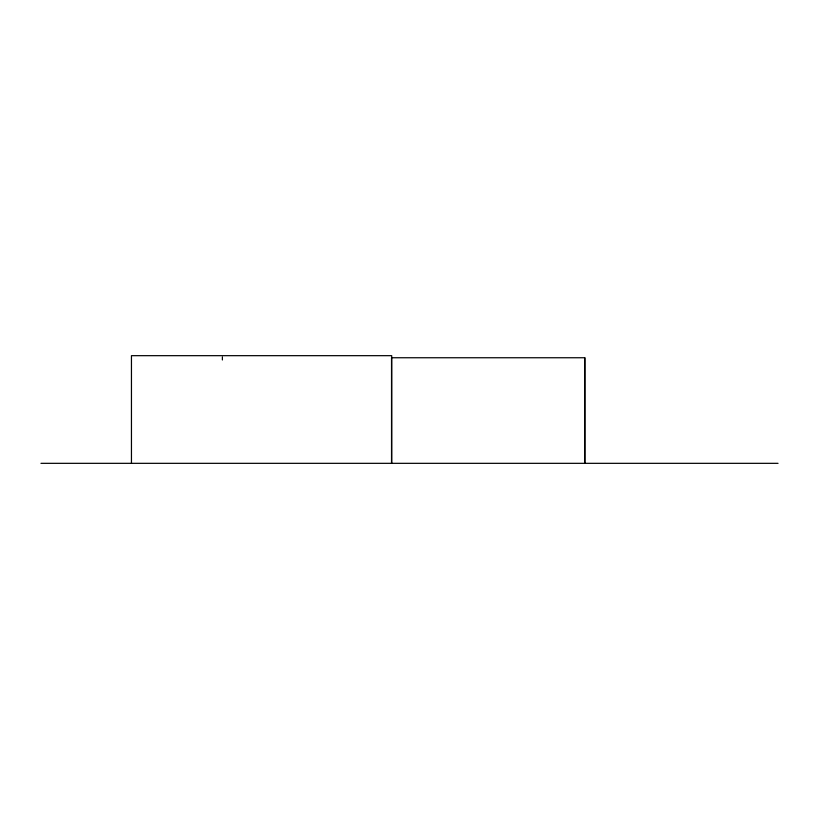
<?xml version="1.0" encoding="UTF-8"?>
<svg xmlns="http://www.w3.org/2000/svg" width="819" height="819" viewBox="0 0 819 819"><rect width="100%" height="100%" fill="white"/><g stroke="black" fill="none" stroke-linecap="round" stroke-linejoin="round"><path stroke-width="1.23" d="M40.95 463.329L778.05 463.329M584.879 463.329L584.879 357.749L391.533 357.749L391.533 463.329M584.705 357.749L584.705 463.329M391.697 463.329L391.697 355.671L131.45 355.671L131.45 463.329M222.379 356.93L222.379 359.981"/></g></svg>
